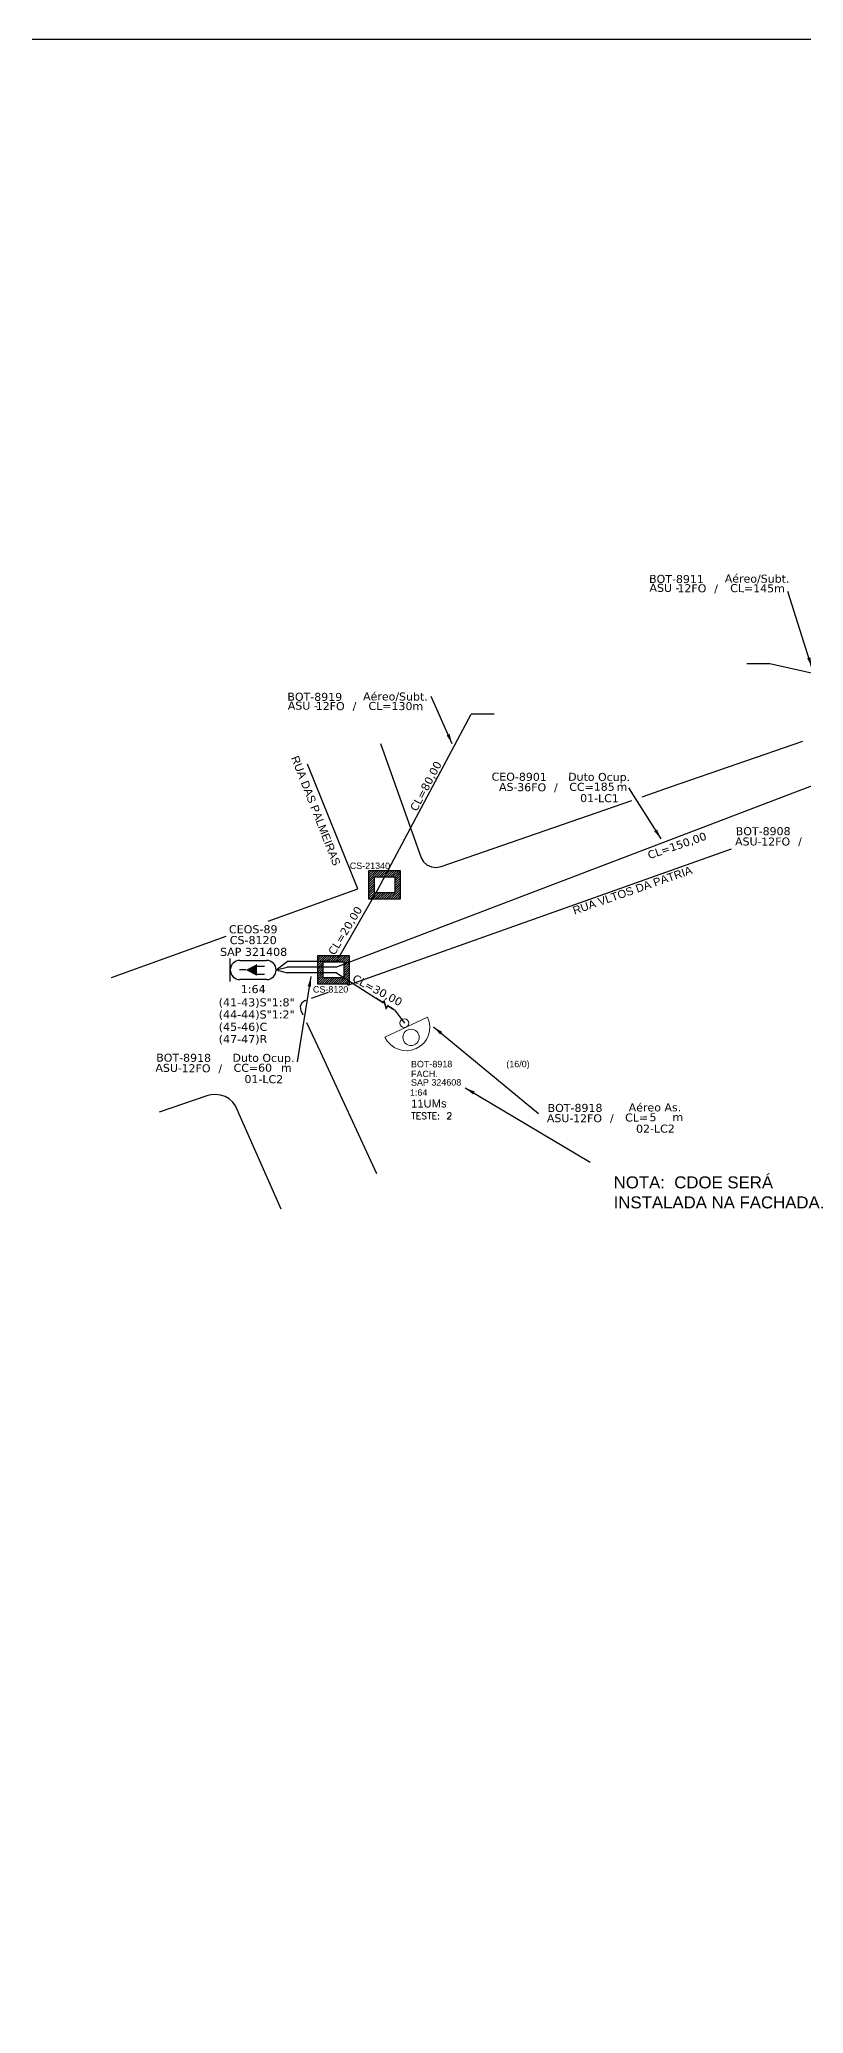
# Model space of a CAD drawing. Extents: x -89 to 1664, y 705 to 1299.
# Drawn here: x 330 to 482.6, y 904.3 to 1299 of the extents above; entities that cross this region are included whole.
import ezdxf
from ezdxf.enums import TextEntityAlignment as Align

# ---------------------------------------------------------------- set-up
doc = ezdxf.new("R2010")
doc.units = 0
for name, color, linetype in [('10.1-Caixas Subterrâneas', 5, 'Continuous'), ('20.4-CEOS', 1, 'Continuous'), ('CAP a instalar', 1, 'Continuous'), ('celulas gpon', 7, 'Continuous'), ('label_cabos', 7, 'Continuous'), ('Legenda', 1, 'Continuous'), ('QUADRA', 7, 'Continuous'), ('Subida Lateral', 5, 'Continuous')]:
    doc.layers.add(name, color=color, linetype=linetype)
for name, color, linetype, lineweight in [("20.0-LEGENDA DOS CDO'S", 1, 'Continuous', 0), ('20.2-CDO_POSTE', 1, 'Continuous', 5), ('Segmento Logradouro Texto', 7, 'Continuous', 0)]:
    doc.layers.add(name, color=color, linetype=linetype, lineweight=lineweight)
doc.layers.add('EXTRA', color=50, linetype='Continuous', plot=False)
doc.styles.add('ARIAL', font='arial.ttf')
doc.styles.add('DIGICADE', font='arial.ttf')
doc.styles.add('ROMANS', font='romans')
doc.styles.add('siredit', font='verdana.ttf')
doc.linetypes.add('FENCELINE1', pattern='A,0.25,-0.1,[133,ltypeshp.shx,S=0.1,R=0,X=-0.1,Y=0],-0.1,1', length=1.45)
doc.dimstyles.new('CC', dxfattribs={"dimtxt": 1, "dimasz": 2, "dimexe": 0.18, "dimexo": 0.0625, "dimgap": 0.09, "dimtad": 0, "dimdec": 0, "dimrnd": 1, "dimzin": 0, "dimdsep": 46, "dimtxsty": 'siredit', "dimblk": 'NONE', "dimcen": 0, "dimse1": 1, "dimse2": 1, "dimsd1": 1, "dimsd2": 1, "dimclrt": 7, "dimadec": 0, "dimazin": 0, "dimtfac": 1, "dimtdec": 0, "dimtofl": 0, "dimtmove": 0, "dimatfit": 3, "dimfxl": 0, "dimtolj": 1, "dimtzin": 0, "dimarcsym": 0})

# ---------------------------------------------------------------- blocks, each defined once
blk = doc.blocks.new('*X65')
at = {"color": 0, "linetype": 'Continuous'}
for p, q in [((-1.25, 0.34099), (-0.49099, 1.1)), ((-1.25, 0.517767), (-0.667767, 1.1)), ((-1.25, 0.694544), (-0.844544, 1.1)), ((-1.25, 0.87132), (-1.02132, 1.1)), ((-1.25, 1.048097), (-1.198097, 1.1)), ((-1.25, 0.164214), (-0.8035, 0.610714)), ((-1.25, -0.012563), (-0.8035, 0.433937)), ((-1.25, -0.18934), (-0.8035, 0.25716)), ((-1.25, -0.366117), (-0.8035, 0.080383)), ((-0.789214, 0.625), (-0.314214, 1.1)), ((-0.612437, 0.625), (-0.137437, 1.1)), ((-0.43566, 0.625), (0.03934, 1.1)), ((-0.258883, 0.625), (0.216117, 1.1)), ((-0.082107, 0.625), (0.392893, 1.1)), ((0.09467, 0.625), (0.56967, 1.1)), ((0.271447, 0.625), (0.746447, 1.1)), ((0.448223, 0.625), (0.923223, 1.1)), ((0.625, 0.625), (1.1, 1.1)), ((0.801777, 0.625), (1.25, 1.073223)), ((0.8035, 0.449947), (1.25, 0.896447)), ((0.8035, 0.27317), (1.25, 0.71967)), ((0.8035, 0.096393), (1.25, 0.542893)), ((0.8035, -0.080383), (1.25, 0.366117)), ((0.8035, -0.25716), (1.25, 0.18934)), ((0.8035, -0.433937), (1.25, 0.012563)), ((-1.25, -0.542893), (-0.8035, -0.096393)), ((-1.25, -0.71967), (-0.8035, -0.27317)), ((-1.25, -0.896447), (-0.8035, -0.449947)), ((-1.25, -1.073223), (-0.801777, -0.625)), ((-1.1, -1.1), (-0.625, -0.625)), ((-0.923223, -1.1), (-0.448223, -0.625)), ((-0.746447, -1.1), (-0.271447, -0.625)), ((-0.56967, -1.1), (-0.09467, -0.625)), ((-0.392893, -1.1), (0.082107, -0.625)), ((-0.216117, -1.1), (0.258883, -0.625)), ((-0.03934, -1.1), (0.43566, -0.625)), ((0.137437, -1.1), (0.612437, -0.625)), ((0.314214, -1.1), (0.789214, -0.625)), ((0.49099, -1.1), (1.25, -0.34099)), ((0.667767, -1.1), (1.25, -0.517767)), ((0.8035, -0.610714), (1.25, -0.164214)), ((0.844544, -1.1), (1.25, -0.694544)), ((1.02132, -1.1), (1.25, -0.87132)), ((1.198097, -1.1), (1.25, -1.048097))]:
    blk.add_line(p, q, dxfattribs=at)
blk = doc.blocks.new('MANHOLE_MQ')
at = {"color": 0, "linetype": 'Continuous'}
for p, q in [((0.00000623, 0.00000569), (-0.00000627, 0.00000569)), ((-0.00000627, 0.00000569), (-0.00000627, -0.00000531)), ((-0.00000404, 0.00000331), (0.00000399, 0.00000331)), ((-0.00000404, -0.00000294), (-0.00000404, 0.00000331)), ((0.00000399, 0.00000331), (0.00000399, -0.00000294)), ((0.00000623, -0.00000531), (0.00000623, 0.00000569)), ((-0.00000627, -0.00000531), (0.00000623, -0.00000531)), ((0.00000399, -0.00000294), (-0.00000404, -0.00000294)), ((0.00000399, -0.00000294), (0.00000399, -0.00000294))]:
    blk.add_line(p, q, dxfattribs=at)
at = {"color": 0, "linetype": 'Continuous', "xscale": 5e-06, "yscale": 5e-06, "zscale": 1e-05}
blk.add_blockref('*X65', (-0.00000002, 0.00000019), dxfattribs=at)
blk = doc.blocks.new('*U100')
at = {"layer": '20.4-CEOS', "color": 7, "style": 'siredit'}
for tag, p in [('FIBRAS_SPLITTER', (0, 0)), ('FIBRAS_TOP_C', (0, -4.13)), ('RESERVA_FINAIS', (0, -5.46))]:
    blk.add_attdef(tag, p, '', height=1.01, dxfattribs=at)
for tag, p, flags in [('ID_ATIVIDADE', (0, -6.77), 3), ('FATOR', (0, -8.09), 1), ('QTDE', (0, -9.4), 1), ('FID', (0, -10.71), 1)]:
    blk.add_attdef(tag, p, '', height=1.01, dxfattribs=dict(at, flags=flags))
blk = doc.blocks.new('*U102')
at = {"layer": '20.4-CEOS', "color": 7, "style": 'siredit'}
blk.add_attdef('FIBRAS_SPLITTER', (0, 0), '', height=1.01, dxfattribs=at)
for tag, p, flags in [('ID_ATIVIDADE', (0, -1.48), 3), ('FATOR', (0, -2.79), 1), ('QTDE', (0, -4.11), 1), ('FID', (0, -5.42), 1)]:
    blk.add_attdef(tag, p, '', height=1.01, dxfattribs=dict(at, flags=flags))
blk = doc.blocks.new('*U104')
at = {"color": 0}
blk.add_line((2.14, -0.58), (-2.1, -0.68), dxfattribs=at)
for centre, radius in [((0, 0.38), 0.733), ((0.03, -1.03), 0.393)]:
    blk.add_circle(centre, radius, dxfattribs=at)
blk.add_arc((0.02, -0.63), 2.12, 1.3782, 181.3782, dxfattribs=at)
blk = doc.blocks.new('Inst CDOE-16 CAIXA DIST OPT CDOE 48F_16D C_SPL_2_1_8')
at = {"layer": "20.0-LEGENDA DOS CDO'S", "color": 0, "style": 'ARIAL'}
for tag, p, height in [('FID', (0.12, 5.25), 0.8), ('1:XX', (-0.01, 1.7), 0.8), ('SAP', (0.12, 2.96), 0.8), ('CORDOALHA', (0.12, 4.02), 0.8), ('UMS', (0.14, 0.22), 1)]:
    blk.add_attdef(tag, p, '', height=height, rotation=0.118, dxfattribs=at)
at = {"layer": "20.0-LEGENDA DOS CDO'S", "color": 0}
for tag, p, style, flags in [('ID_ATIVIDADE', (0.12, 6.47), 'ARIAL', 3), ('FATOR', (7.92, 6.47), 'ARIAL', 1), ('QTDE', (0.1, -1.17), 'DIGICADE', 3)]:
    blk.add_attdef(tag, p, '', height=0.8, rotation=0.118, dxfattribs=dict(at, style=style, flags=flags))
at = {"layer": "20.0-LEGENDA DOS CDO'S", "color": 0, "style": 'ARIAL'}
blk.add_attdef('FIBRAS_UTILIZADAS', text='', height=0.8, rotation=0.118, dxfattribs=at).set_placement((13.48, 5.26), align=Align.CENTER)
blk = doc.blocks.new('Teste  FTTH')
at = {"color": 0, "lineweight": 0, "style": 'ROMANS'}
for tag, p in [('TESTE', (-2.3, -0.29)), ('QTDE', (0.21, -0.29))]:
    blk.add_attdef(tag, p, '', height=0.48, dxfattribs=at)
for tag, p, flags in [('FID', (-2.23, -1.25), 1), ('FATOR', (-2.23, -2.03), 3), ('ID_ATIVIDADE', (-2.23, -2.72), 3)]:
    blk.add_attdef(tag, p, '', height=0.48, dxfattribs=dict(at, flags=flags))
blk = doc.blocks.new('Inst CB DT OCUP CFOA-SM-AS-80-TS-36')
at = {"layer": 'label_cabos', "color": 0, "style": 'siredit'}
for tag, flags, p in [('ID_ATIVIDADE', 3, (1.31, 2.67)), ('FATOR', 1, (11.56, 2.55))]:
    blk.add_attdef(tag, text='', height=1, rotation=359.69, dxfattribs=dict(at, flags=flags)).set_placement(p, align=Align.MIDDLE_CENTER)
for tag, p in [('TIPO_CABO', (1.76, 0)), ('DESTINO_CABO', (3.13, 1.26)), ('CABO', (4.69, -0.05)), ('/', (7.71, -0.05)), ('LANCE', (10.91, 0)), ('TIPO_CABO', (13.11, 1.24)), ('UND', (15.96, 0)), ('FID', (13.15, -1.41))]:
    blk.add_attdef(tag, text='', height=1, rotation=359.69, dxfattribs=at).set_placement(p, align=Align.MIDDLE_CENTER)
blk.add_attdef('QTDE', (12.43, -0.47), '', height=1, rotation=359.69, dxfattribs=at)
blk = doc.blocks.new('_None')
blk = doc.blocks.new('Inst CB AS CFOA-SM-ASU-120-S-12')
at = {"layer": 'label_cabos', "color": 0, "style": 'siredit'}
for tag, flags, p in [('ID_ATIVIDADE', 3, (1.31, 2.67)), ('FATOR', 1, (11.56, 2.55))]:
    blk.add_attdef(tag, text='', height=1, rotation=359.69, dxfattribs=dict(at, flags=flags)).set_placement(p, align=Align.MIDDLE_CENTER)
for tag, p in [('TIPO_CABO', (1.26, 0)), ('DESTINO_CABO', (3.13, 1.26)), ('CABO', (4.69, -0.05)), ('/', (7.71, -0.05)), ('LANCE', (10.81, 0)), ('TIPO_CABO', (13.11, 1.24)), ('UND', (15.96, 0)), ('FID', (13.15, -1.41))]:
    blk.add_attdef(tag, text='', height=1, rotation=359.69, dxfattribs=at).set_placement(p, align=Align.MIDDLE_CENTER)
blk.add_attdef('QTDE', (12.43, -0.47), '', height=1, rotation=359.69, dxfattribs=at)
blk = doc.blocks.new('Inst CB DT OCUP CFOA-SM-ASU-120-S-12')
at = {"layer": 'label_cabos', "color": 0, "style": 'siredit'}
for tag, flags, p in [('ID_ATIVIDADE', 3, (1.31, 2.67)), ('FATOR', 1, (11.56, 2.55))]:
    blk.add_attdef(tag, text='', height=1, rotation=359.69, dxfattribs=dict(at, flags=flags)).set_placement(p, align=Align.MIDDLE_CENTER)
for tag, p in [('TIPO_CABO', (1.26, 0)), ('DESTINO_CABO', (3.13, 1.26)), ('CABO', (4.69, -0.05)), ('/', (7.71, -0.05)), ('LANCE', (10.91, 0)), ('TIPO_CABO', (13.11, 1.24)), ('UND', (15.96, 0)), ('FID', (13.15, -1.41))]:
    blk.add_attdef(tag, text='', height=1, rotation=359.69, dxfattribs=at).set_placement(p, align=Align.MIDDLE_CENTER)
blk.add_attdef('QTDE', (12.43, -0.47), '', height=1, rotation=359.69, dxfattribs=at)
blk = doc.blocks.new('LEGENDA DOS CABOS')
at = {"layer": 'EXTRA', "color": 0, "style": 'siredit'}
for tag, p in [('ID', (4.6, 0.97)), ('XX', (9.03, 0.97))]:
    blk.add_attdef(tag, text='', height=0.48, rotation=359.69, dxfattribs=at).set_placement(p, align=Align.MIDDLE_CENTER)
at = {"layer": 'Legenda', "color": 0, "style": 'siredit'}
for tag, p in [('TIPO_CABO', (1.31, 0)), ('CABO', (4.69, -0.05)), ('/', (6.81, -0.05)), ('METROS', (10.03, -0.05))]:
    blk.add_attdef(tag, text='', height=0.8, rotation=359.69, dxfattribs=at).set_placement(p, align=Align.MIDDLE_CENTER)

msp = doc.modelspace()

# ---------------------------------------------------------------- linework, layer by layer
msp.add_lwpolyline([(-89.32, 705.02), (749.25, 705.02), (749.25, 1299.02), (-89.32, 1299.02), (-89.32, 705.02)])
at = {"layer": '20.4-CEOS', "color": 7}
for p, q in [((370, 1114.85), (375.34, 1114.85)), ((375.34, 1111.03), (370, 1111.03))]:
    msp.add_line(p, q, dxfattribs=at)
for points in [[(368.09, 1110.64), (368.09, 1115.24)], [(373.3, 1113.7), (374.93, 1113.7)], [(371.19, 1112.94), (369.91, 1112.94)], [(373.3, 1112.11), (374.93, 1112.11)]]:
    msp.add_lwpolyline(points, dxfattribs=at)
msp.add_lwpolyline([(371.19, 1112.94, 0, 2.35, 0), (373.4, 1112.94, 2.35, 2.35, 0)], format="xyseb", dxfattribs=at)
for centre, start, end in [((370, 1112.94), 90, 270), ((375.34, 1112.94), 270, 90)]:
    msp.add_arc(centre, 1.91, start, end, dxfattribs=at)
at = {"layer": 'CAP a instalar', "color": 251, "ltscale": 5}
for points in [[(543.62, 1182.68), (543.62, 1182.68), (543.62, 1182.68), (514.2, 1165.59), (514.2, 1165.59), (475.91, 1174.14)], [(475.91, 1174.14), (471.31, 1174.15)], [(389.34, 1114.63), (389.34, 1114.63), (397.53, 1128.88), (416.21, 1164.09)], [(420.81, 1164.09), (416.21, 1164.09)], [(377.25, 1112.94), (379.44, 1114.63)], [(389.34, 1114.63), (379.44, 1114.63)]]:
    msp.add_lwpolyline(points, dxfattribs=at)
at = {"layer": 'CAP a instalar', "color": 7, "ltscale": 5}
for points in [[(505.98, 1158.01), (389.34, 1113.51), (389.34, 1113.51), (389.34, 1113.51)], [(389.34, 1113.51), (379.44, 1113.51)], [(389.34, 1112.39), (379.44, 1112.39)], [(389.34, 1112.39), (397.13, 1107.36)], [(400.87, 1104.95), (402.87, 1102.3)]]:
    msp.add_lwpolyline(points, dxfattribs=at)
at = {"layer": 'CAP a instalar', "color": 7, "linetype": 'FENCELINE1', "ltscale": 3}
for points in [[(377.25, 1112.94), (379.44, 1113.51)], [(377.25, 1112.94), (379.44, 1112.39)]]:
    msp.add_lwpolyline(points, dxfattribs=at)
at = {"layer": 'QUADRA'}
for points in [[(398.07, 1158.21), (406.21, 1135.35), (406.67, 1134.56), (407.38, 1133.95), (408.27, 1133.56), (409.24, 1133.45), (410.22, 1133.64), (448.3, 1146.85)], [(456.27, 1149.62), (482.51, 1158.73)], [(375.66, 1122.71), (393.54, 1129.15), (383.49, 1154.1)], [(450.39, 1147.58), (456.27, 1149.62)], [(468.17, 1137.08), (391.53, 1109.81)], [(344.38, 1111.44), (367.27, 1119.68)], [(383.16, 1106.84), (383.01, 1106.78), (382.36, 1106.34), (382.03, 1105.66), (382.15, 1104.87), (382.58, 1103.95)], [(387.66, 1108.44), (384.25, 1107.22)], [(383.3, 1102.43), (386.05, 1096.62), (397.27, 1072.21)], [(378.28, 1065.11), (369.14, 1085.78), (368.6, 1086.52), (367.89, 1087.15), (367.06, 1087.63), (366.13, 1087.94), (365.16, 1088.06), (364.2, 1087.99), (363.4, 1087.79), (353.88, 1084.53)], [(378.28, 1065.11), (369.14, 1085.78), (368.6, 1086.52), (367.89, 1087.15), (367.06, 1087.63), (366.13, 1087.94), (365.16, 1088.06), (364.2, 1087.99), (363.4, 1087.79), (353.88, 1084.53)]]:
    msp.add_lwpolyline(points, dxfattribs=at)
at = {"layer": 'Subida Lateral', "color": 5, "const_width": 0.32}
msp.add_lwpolyline([(400.87, 1104.95), (399.59, 1105.77), (399.24, 1105.3), (398.81, 1106.69), (398.56, 1106.45), (397.13, 1107.36)], dxfattribs=at)

# ---------------------------------------------------------------- block references
at = {"layer": '10.1-Caixas Subterrâneas', "color": 30, "xscale": 511660.0868978531, "yscale": 511660.0868978531, "zscale": 511660.0868978531, "rotation": 180.0000000000625}
for p in [(398.91, 1130.08), (388.71, 1113.07)]:
    msp.add_blockref('MANHOLE_MQ', p, dxfattribs=at)
at = {"layer": "20.0-LEGENDA DOS CDO'S", "color": 7, "lineweight": 0, "xscale": 1.6, "yscale": 1.6, "zscale": 1.6}
msp.add_blockref('Inst CDOE-16 CAIXA DIST OPT CDOE 48F_16D C_SPL_2_1_8', (404, 1085.08), dxfattribs=at).add_auto_attribs({'FID': 'BOT-8918', 'CORDOALHA': 'FACH.', 'SAP': 'SAP 324608', '1:XX': '1:64', 'UMS': '11UMs', 'FIBRAS_UTILIZADAS': '(16/0)'})
at = {"layer": "20.0-LEGENDA DOS CDO'S", "lineweight": 0, "xscale": 2.80079999999999, "yscale": 2.80079999999999, "zscale": 2.80079999999999, "rotation": 0.004078562105398154}
msp.add_blockref('Teste  FTTH', (410.68, 1083.89), dxfattribs=at).add_auto_attribs({'TESTE': 'TESTE:', 'QTDE': '2'})
at = {"layer": '20.2-CDO_POSTE', "color": 7, "xscale": -2.227287655997006, "yscale": 2.227287655997005, "zscale": 2.227287655997005, "rotation": 206.2644401923368}
msp.add_blockref('*U104', (403.82, 1100.23), dxfattribs=at)
at = {"layer": '20.4-CEOS', "color": 0, "lineweight": 0}
ref = msp.add_blockref('*U100', (365.77, 1105.66), dxfattribs=dict(at, xscale=1.6, yscale=1.6, zscale=1.6))
ref.add_attrib('FIBRAS_SPLITTER', '(41-43)S"1:8"', (365.77, 1105.66), dxfattribs={"color": 7, "height": 1.6155, "style": 'siredit'})
ref.add_attrib('FIBRAS_TOP_C', '(45-46)C', (365.77, 1100.77), dxfattribs={"color": 7, "height": 1.615, "style": 'siredit'})
ref.add_attrib('RESERVA_FINAIS', '(47-47)R', (365.77, 1098.32), dxfattribs={"color": 7, "height": 1.615, "style": 'siredit'})
at = {"layer": '20.4-CEOS', "color": 0, "lineweight": 0, "xscale": 1.6, "yscale": 1.6, "zscale": 1.6}
msp.add_blockref('*U102', (365.77, 1103.24), dxfattribs=at).add_auto_attribs({'FIBRAS_SPLITTER': '(44-44)S"1:2"'})
at = {"layer": 'label_cabos', "color": 0, "lineweight": 0}
ref = msp.add_blockref('LEGENDA DOS CABOS', (450.46, 1188.53), dxfattribs=dict(at, xscale=1.6, yscale=1.6, zscale=1.6))
ref.add_attrib('ID', 'BOT-8911', dxfattribs={"color": 0, "height": 1.6, "rotation": 359.69, "style": 'siredit'}).set_placement((457.24, 1191.13), align=Align.MIDDLE_CENTER)
ref.add_attrib('CABO', '12FO', dxfattribs={"color": 0, "height": 1.6, "rotation": 359.69, "style": 'siredit'}).set_placement((460.32, 1189.28), align=Align.MIDDLE_CENTER)
ref.add_attrib('METROS', 'CL=145m', dxfattribs={"color": 0, "height": 1.6, "rotation": 359.69, "style": 'siredit'}).set_placement((473.43, 1189.28), align=Align.MIDDLE_CENTER)
ref.add_attrib('XX', 'Aéreo/Subt.', dxfattribs={"color": 0, "height": 1.6, "rotation": 359.69, "style": 'siredit'}).set_placement((473.35, 1191.2), align=Align.MIDDLE_CENTER)
ref.add_attrib('/', '/', dxfattribs={"color": 0, "height": 1.6, "rotation": 359.69, "style": 'siredit'}).set_placement((465.16, 1189.28), align=Align.MIDDLE_CENTER)
ref.add_attrib('TIPO_CABO', 'ASU -', dxfattribs={"color": 0, "height": 1.6, "rotation": 359.69, "style": 'siredit'}).set_placement((454.84, 1189.36), align=Align.MIDDLE_CENTER)
ref = msp.add_blockref('LEGENDA DOS CABOS', (378.19, 1164.96), dxfattribs=dict(at, xscale=1.6, yscale=1.6, zscale=1.6))
ref.add_attrib('ID', 'BOT-8919', dxfattribs={"color": 0, "height": 1.6, "rotation": 359.69, "style": 'siredit'}).set_placement((384.97, 1167.57), align=Align.MIDDLE_CENTER)
ref.add_attrib('CABO', '12FO', dxfattribs={"color": 0, "height": 1.6, "rotation": 359.69, "style": 'siredit'}).set_placement((388.05, 1165.72), align=Align.MIDDLE_CENTER)
ref.add_attrib('METROS', 'CL=130m', dxfattribs={"color": 0, "height": 1.6, "rotation": 359.69, "style": 'siredit'}).set_placement((401.16, 1165.72), align=Align.MIDDLE_CENTER)
ref.add_attrib('XX', 'Aéreo/Subt.', dxfattribs={"color": 0, "height": 1.6, "rotation": 359.69, "style": 'siredit'}).set_placement((401.08, 1167.64), align=Align.MIDDLE_CENTER)
ref.add_attrib('/', '/', dxfattribs={"color": 0, "height": 1.6, "rotation": 359.69, "style": 'siredit'}).set_placement((392.89, 1165.72), align=Align.MIDDLE_CENTER)
ref.add_attrib('TIPO_CABO', 'ASU -', dxfattribs={"color": 0, "height": 1.6, "rotation": 359.69, "style": 'siredit'}).set_placement((382.57, 1165.8), align=Align.MIDDLE_CENTER)
ref = msp.add_blockref('Inst CB DT OCUP CFOA-SM-AS-80-TS-36', (420.81, 1149.56), dxfattribs=dict(at, xscale=1.6, yscale=1.6, zscale=1.6))
ref.add_attrib('DESTINO_CABO', 'CEO-8901', dxfattribs={"color": 0, "height": 1.6, "rotation": 359.69, "style": 'siredit'}).set_placement((425.82, 1151.58), align=Align.MIDDLE_CENTER)
ref.add_attrib('CABO', '36FO', dxfattribs={"color": 0, "height": 1.6, "rotation": 359.69, "style": 'siredit'}).set_placement((428.31, 1149.48), align=Align.MIDDLE_CENTER)
ref.add_attrib('TIPO_CABO', 'Duto Ocup.', dxfattribs={"color": 0, "height": 1.6, "rotation": 359.69, "style": 'siredit'}).set_placement((441.78, 1151.55), align=Align.MIDDLE_CENTER)
ref.add_attrib('/', '/', dxfattribs={"color": 0, "height": 1.6, "rotation": 359.69, "style": 'siredit'}).set_placement((433.15, 1149.48), align=Align.MIDDLE_CENTER)
ref.add_attrib('TIPO_CABO', 'AS-', dxfattribs={"color": 0, "height": 1.6, "rotation": 359.69, "style": 'siredit'}).set_placement((423.63, 1149.55), align=Align.MIDDLE_CENTER)
ref.add_attrib('FID', '01-LC1', dxfattribs={"color": 0, "height": 1.6, "rotation": 359.69, "style": 'siredit'}).set_placement((441.85, 1147.3), align=Align.MIDDLE_CENTER)
ref.add_attrib('LANCE', 'CC=', dxfattribs={"color": 0, "height": 1.6, "rotation": 359.69, "style": 'siredit'}).set_placement((438.27, 1149.56), align=Align.MIDDLE_CENTER)
ref.add_attrib('QTDE', '185', (440.7, 1148.8), dxfattribs={"color": 0, "height": 1.6, "rotation": 359.69, "style": 'siredit'})
ref.add_attrib('UND', 'm', dxfattribs={"color": 0, "height": 1.6, "rotation": 359.69, "style": 'siredit'}).set_placement((446.35, 1149.56), align=Align.MIDDLE_CENTER)
at = {"layer": 'label_cabos'}
ref = msp.add_blockref('Inst CB AS CFOA-SM-ASU-120-S-12', (469.57, 1138.64), dxfattribs=dict(at, xscale=1.6, yscale=1.6, zscale=1.6, rotation=0.4634636605450999))
ref.add_attrib('DESTINO_CABO', 'BOT-8908', dxfattribs={"color": 0, "height": 1.6, "rotation": 0.1535, "style": 'siredit'}).set_placement((474.56, 1140.7), align=Align.MIDDLE_CENTER)
ref.add_attrib('TIPO_CABO', 'Aéreo As.', dxfattribs={"color": 0, "height": 1.6, "rotation": 0.1535, "style": 'siredit'}).set_placement((490.52, 1140.8), align=Align.MIDDLE_CENTER)
ref.add_attrib('CABO', '12FO', dxfattribs={"color": 0, "height": 1.6, "rotation": 0.1535, "style": 'siredit'}).set_placement((477.06, 1138.62), align=Align.MIDDLE_CENTER)
ref.add_attrib('/', '/', dxfattribs={"color": 0, "height": 1.6, "rotation": 0.1535, "style": 'siredit'}).set_placement((481.91, 1138.65), align=Align.MIDDLE_CENTER)
ref.add_attrib('TIPO_CABO', 'ASU-', dxfattribs={"color": 0, "height": 1.6, "rotation": 0.1535, "style": 'siredit'}).set_placement((471.59, 1138.65), align=Align.MIDDLE_CENTER)
ref.add_attrib('FID', '02-LC1.2', dxfattribs={"color": 0, "height": 1.6, "rotation": 0.1535, "style": 'siredit'}).set_placement((490.62, 1136.54), align=Align.MIDDLE_CENTER)
ref.add_attrib('LANCE', 'CL=', dxfattribs={"color": 0, "height": 1.6, "rotation": 0.1535, "style": 'siredit'}).set_placement((486.86, 1138.78), align=Align.MIDDLE_CENTER)
ref.add_attrib('QTDE', '5', (489.46, 1138.04), dxfattribs={"color": 0, "height": 1.6, "rotation": 0.1535, "style": 'siredit'})
ref.add_attrib('UND', 'm', dxfattribs={"color": 0, "height": 1.6, "rotation": 0.1535, "style": 'siredit'}).set_placement((495.11, 1138.85), align=Align.MIDDLE_CENTER)
at = {"layer": 'label_cabos', "color": 0, "lineweight": 0}
ref = msp.add_blockref('Inst CB DT OCUP CFOA-SM-ASU-120-S-12', (353.75, 1093.37), dxfattribs=dict(at, xscale=1.6, yscale=1.6, zscale=1.6))
ref.add_attrib('DESTINO_CABO', 'BOT-8918', dxfattribs={"color": 0, "height": 1.6, "rotation": 359.69, "style": 'siredit'}).set_placement((358.76, 1095.39), align=Align.MIDDLE_CENTER)
ref.add_attrib('CABO', '12FO', dxfattribs={"color": 0, "height": 1.6, "rotation": 359.69, "style": 'siredit'}).set_placement((361.25, 1093.29), align=Align.MIDDLE_CENTER)
ref.add_attrib('TIPO_CABO', 'Duto Ocup.', dxfattribs={"color": 0, "height": 1.6, "rotation": 359.69, "style": 'siredit'}).set_placement((374.72, 1095.36), align=Align.MIDDLE_CENTER)
ref.add_attrib('/', '/', dxfattribs={"color": 0, "height": 1.6, "rotation": 359.69, "style": 'siredit'}).set_placement((366.09, 1093.29), align=Align.MIDDLE_CENTER)
ref.add_attrib('TIPO_CABO', 'ASU-', dxfattribs={"color": 0, "height": 1.6, "rotation": 359.69, "style": 'siredit'}).set_placement((355.77, 1093.36), align=Align.MIDDLE_CENTER)
ref.add_attrib('FID', '01-LC2', dxfattribs={"color": 0, "height": 1.6, "rotation": 359.69, "style": 'siredit'}).set_placement((374.78, 1091.11), align=Align.MIDDLE_CENTER)
ref.add_attrib('LANCE', 'CC=', dxfattribs={"color": 0, "height": 1.6, "rotation": 359.69, "style": 'siredit'}).set_placement((371.2, 1093.37), align=Align.MIDDLE_CENTER)
ref.add_attrib('QTDE', '60', (373.63, 1092.61), dxfattribs={"color": 0, "height": 1.6, "rotation": 359.69, "style": 'siredit'})
ref.add_attrib('UND', 'm', dxfattribs={"color": 0, "height": 1.6, "rotation": 359.69, "style": 'siredit'}).set_placement((379.29, 1093.37), align=Align.MIDDLE_CENTER)
at = {"layer": 'label_cabos'}
ref = msp.add_blockref('Inst CB AS CFOA-SM-ASU-120-S-12', (431.97, 1083.3), dxfattribs=dict(at, xscale=1.6, yscale=1.6, zscale=1.6, rotation=0.4634636605450999))
ref.add_attrib('DESTINO_CABO', 'BOT-8918', dxfattribs={"color": 0, "height": 1.6, "rotation": 0.1535, "style": 'siredit'}).set_placement((436.97, 1085.36), align=Align.MIDDLE_CENTER)
ref.add_attrib('TIPO_CABO', 'Aéreo As.', dxfattribs={"color": 0, "height": 1.6, "rotation": 0.1535, "style": 'siredit'}).set_placement((452.93, 1085.46), align=Align.MIDDLE_CENTER)
ref.add_attrib('CABO', '12FO', dxfattribs={"color": 0, "height": 1.6, "rotation": 0.1535, "style": 'siredit'}).set_placement((439.47, 1083.28), align=Align.MIDDLE_CENTER)
ref.add_attrib('/', '/', dxfattribs={"color": 0, "height": 1.6, "rotation": 0.1535, "style": 'siredit'}).set_placement((444.32, 1083.32), align=Align.MIDDLE_CENTER)
ref.add_attrib('TIPO_CABO', 'ASU-', dxfattribs={"color": 0, "height": 1.6, "rotation": 0.1535, "style": 'siredit'}).set_placement((433.99, 1083.31), align=Align.MIDDLE_CENTER)
ref.add_attrib('FID', '02-LC2', dxfattribs={"color": 0, "height": 1.6, "rotation": 0.1535, "style": 'siredit'}).set_placement((453.03, 1081.21), align=Align.MIDDLE_CENTER)
ref.add_attrib('LANCE', 'CL=', dxfattribs={"color": 0, "height": 1.6, "rotation": 0.1535, "style": 'siredit'}).set_placement((449.27, 1083.44), align=Align.MIDDLE_CENTER)
ref.add_attrib('QTDE', '5', (451.86, 1082.7), dxfattribs={"color": 0, "height": 1.6, "rotation": 0.1535, "style": 'siredit'})
ref.add_attrib('UND', 'm', dxfattribs={"color": 0, "height": 1.6, "rotation": 0.1535, "style": 'siredit'}).set_placement((457.51, 1083.51), align=Align.MIDDLE_CENTER)

# ---------------------------------------------------------------- texts
at = {"color": 7, "linetype": 'Continuous', "insert": (444.69, 1071.67), "char_height": 2.4, "width": 44.8554, "attachment_point": 1, "style": 'DIGICADE'}
msp.add_mtext('NOTA:  CDOE SERÁ \\PINSTALADA NA FACHADA.', dxfattribs=at)
at = {"layer": '10.1-Caixas Subterrâneas', "color": 30, "style": 'ARIAL'}
for s, p in [('CS-21340', (391.96, 1133.14)), ('CS-8120', (384.6, 1108.43))]:
    msp.add_text(s, height=1.28, dxfattribs=at).set_placement(p)
at = {"layer": '20.4-CEOS', "color": 7, "style": 'siredit'}
for s, p in [('CEOS-89', (372.67, 1121.89)), ('SAP 321408', (372.75, 1117.38)), ('CS-8120', (372.67, 1119.73)), ('1:64', (372.67, 1109.92))]:
    msp.add_text(s, height=1.615, dxfattribs=at).set_placement(p, align=Align.TOP_CENTER)
at = {"layer": 'celulas gpon', "style": 'siredit'}
for s, rotation, p in [('CL=80,00', 62.1512, (405.32, 1144.53)), ('CL=150,00', 18.9875, (451.81, 1135.08)), ('CL=20,00', 58.7847, (388.89, 1115.75)), ('CL=30,00', 332.0656, (392.32, 1110.74))]:
    msp.add_text(s, height=1.6, rotation=rotation, dxfattribs=at).set_placement(p)
at = {"layer": 'Segmento Logradouro Texto', "color": 3, "linetype": 'Continuous', "char_height": 1.6, "attachment_point": 1, "style": 'DIGICADE'}
for s, insert, width, rotation in [('\\fArial|b0|i0|c0|p34;\\W1.0000000000;\\T1.0000000000;\\o\\lRUA DAS PALMEIRAS', (381.69, 1155.97), 23.797, 291.3099), ('\\fArial|b0|i0|c0|p34;\\W1.0000000000;\\T1.0000000000;\\o\\lRUA VLTOS DA PATRIA', (436.33, 1125.51), 25.5411, 19.2087)]:
    msp.add_mtext(s, dxfattribs=dict(at, insert=insert, width=width, rotation=rotation))

# ---------------------------------------------------------------- leaders
at = {"layer": 'label_cabos'}
for points in [[(484.28, 1173.46), (479.5, 1188.62)], [(412.42, 1158.17), (408.24, 1167.62)], [(454.15, 1139.16), (447.73, 1149.37)], [(384.2, 1111.62), (381.43, 1094.6)], [(408.67, 1101.58), (429.65, 1084.21)]]:
    msp.add_leader(points, dimstyle='CC', override={"dimgap": 0.09, "dimtad": 0}, dxfattribs=at)
at = {"layer": 'label_cabos', "color": 7}
msp.add_leader([(415.03, 1089.37), (439.98, 1074.53)], dimstyle='CC', override={"dimgap": 0.09, "dimtad": 0}, dxfattribs=at)

doc.saveas('drawing.dxf')
